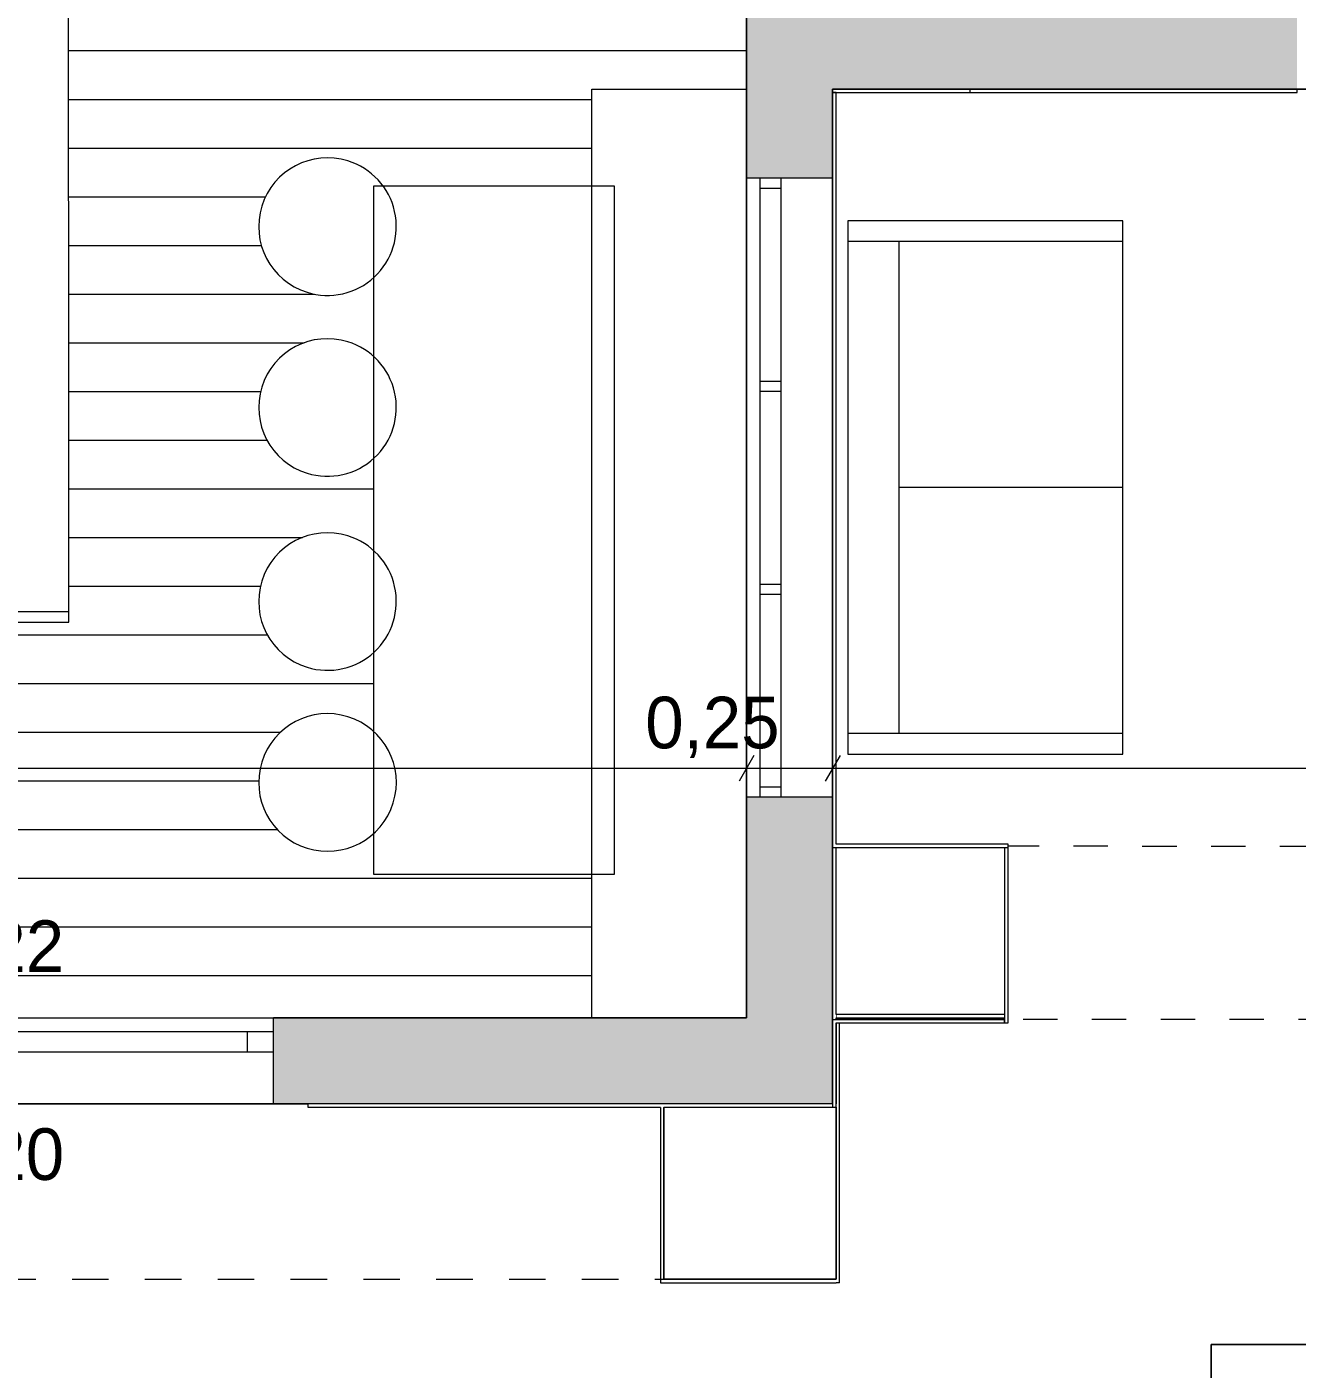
# Model space of a CAD drawing. Header units: metres. Extents: x -111189 to -108577, y -72951 to -72647.
# Drawn here: x -110705.924 to -110702.233, y -72938.925 to -72935.023 of the extents above; entities that cross this region are included whole.
import ezdxf

# ---------------------------------------------------------------- set-up
doc = ezdxf.new("R2010")
doc.units = ezdxf.units.M
doc.header["$MEASUREMENT"] = 0
doc.set_wipeout_variables(frame=1)
for name, pattern in [('Dashed', [0.423333, 0.211667, -0.211667]), ('OTK - Traço Ponto', [0.2, 0.1, -0.05, 0, -0.05]), ('Wipeout_Contour', [1, 0, -1])]:
    doc.linetypes.add(name, pattern=pattern)
for name, color, linetype in [('Planta Piso -1_1_07 - MUROS', 7, 'Continuous'), ('Planta Piso RC_1_0', 7, 'Continuous'), ('Planta Piso RC_1_00 - DESENHO 2D', 7, 'Continuous'), ('Planta Piso RC_1_03 - COBERTURA', 7, 'Continuous'), ('Planta Piso RC_1_03 - LAJES', 7, 'Continuous'), ('Planta Piso RC_1_04 - TECTO FALSO', 7, 'Continuous'), ('Planta Piso RC_1_05 - PAREDES..35', 7, 'Continuous'), ('Planta Piso RC_1_06 - FORRA', 7, 'Continuous'), ('Planta Piso RC_1_08 - EQUIPAMENTO AMOVIVEL', 7, 'Continuous'), ('Planta Piso RC_1_08 - EQUIPAMENTO FIXO', 7, 'Continuous'), ('Planta Piso RC_1_12 - COTAS ALTIMÉTRICAS', 7, 'Continuous'), ('Planta Piso RC_1_12 - COTAS GERAIS', 7, 'Continuous')]:
    doc.layers.add(name, color=color, linetype=linetype)
doc.styles.add('ESTILO_GERADO_3', font='AGENCYR.TTF')

# ---------------------------------------------------------------- blocks, each defined once
blk = doc.blocks.new('floor')
at = {"layer": 'Planta Piso RC_1_03 - LAJES', "color": 253, "linetype": 'Continuous', "lineweight": 9, "ltscale": 1000}
for p, q in [((-110705.8028, -72960.0924), (-110705.5826, -72960.0924)), ((-110705.8028, -72960.0924), (-110705.5826, -72960.0924)), ((-110705.5826, -72960.0924), (-110705.3326, -72960.0924)), ((-110705.5826, -72960.0924), (-110705.3326, -72960.0924)), ((-110705.3326, -72960.0924), (-110705.0826, -72960.0924)), ((-110705.3326, -72960.0924), (-110705.0826, -72960.0924)), ((-110705.0826, -72960.0924), (-110704.8326, -72960.0924)), ((-110705.0826, -72960.0924), (-110704.8326, -72960.0924)), ((-110704.8326, -72960.0924), (-110704.5826, -72960.0924)), ((-110704.8326, -72960.0924), (-110704.5826, -72960.0924)), ((-110704.5826, -72960.0924), (-110704.3326, -72960.0924)), ((-110704.5826, -72960.0924), (-110704.3326, -72960.0924)), ((-110704.3326, -72960.0924), (-110704.0826, -72960.0924)), ((-110704.3326, -72960.0924), (-110704.0826, -72960.0924)), ((-110704.0826, -72960.0924), (-110703.8326, -72960.0924)), ((-110704.0826, -72960.0924), (-110703.8326, -72960.0924)), ((-110705.8027, -72960.2339), (-110705.5826, -72960.2339)), ((-110705.8027, -72960.2339), (-110705.5826, -72960.2339)), ((-110705.5826, -72960.2339), (-110705.3326, -72960.2339)), ((-110705.5826, -72960.2339), (-110705.3326, -72960.2339)), ((-110705.3326, -72960.2339), (-110705.0826, -72960.2339)), ((-110705.3326, -72960.2339), (-110705.0826, -72960.2339)), ((-110705.0826, -72960.2339), (-110704.8326, -72960.2339)), ((-110705.0826, -72960.2339), (-110704.8326, -72960.2339)), ((-110704.8326, -72960.2339), (-110704.5826, -72960.2339)), ((-110704.8326, -72960.2339), (-110704.5826, -72960.2339)), ((-110704.5826, -72960.2339), (-110704.2826, -72960.2339)), ((-110704.5826, -72960.2339), (-110704.2826, -72960.2339)), ((-110705.8027, -72960.3754), (-110705.5826, -72960.3754)), ((-110705.8027, -72960.3754), (-110705.5826, -72960.3754)), ((-110705.5826, -72960.3754), (-110705.3326, -72960.3754)), ((-110705.5826, -72960.3754), (-110705.3326, -72960.3754)), ((-110705.3326, -72960.3754), (-110705.0826, -72960.3754)), ((-110705.3326, -72960.3754), (-110705.0826, -72960.3754)), ((-110705.0826, -72960.3754), (-110704.8326, -72960.3754)), ((-110705.0826, -72960.3754), (-110704.8326, -72960.3754)), ((-110704.8326, -72960.3754), (-110704.5826, -72960.3754)), ((-110704.8326, -72960.3754), (-110704.5826, -72960.3754)), ((-110704.5826, -72960.3754), (-110704.2826, -72960.3754)), ((-110704.5826, -72960.3754), (-110704.2826, -72960.3754)), ((-110705.8027, -72960.5169), (-110705.5826, -72960.5169)), ((-110705.8027, -72960.5169), (-110705.5826, -72960.5169)), ((-110705.5826, -72960.5169), (-110705.3326, -72960.5169)), ((-110705.5826, -72960.5169), (-110705.3326, -72960.5169)), ((-110705.3326, -72960.5169), (-110705.2305, -72960.5169)), ((-110705.3326, -72960.5169), (-110705.2305, -72960.5169)), ((-110705.8027, -72960.6584), (-110705.5826, -72960.6584)), ((-110705.8027, -72960.6584), (-110705.5826, -72960.6584)), ((-110705.5826, -72960.6584), (-110705.3326, -72960.6584)), ((-110705.5826, -72960.6584), (-110705.3326, -72960.6584)), ((-110705.3326, -72960.6584), (-110705.2428, -72960.6584)), ((-110705.3326, -72960.6584), (-110705.2428, -72960.6584)), ((-110705.8026, -72960.7999), (-110705.5826, -72960.7999)), ((-110705.8026, -72960.7999), (-110705.5826, -72960.7999)), ((-110705.5826, -72960.7999), (-110705.3326, -72960.7999)), ((-110705.5826, -72960.7999), (-110705.3326, -72960.7999)), ((-110705.3326, -72960.7999), (-110705.0894, -72960.7999)), ((-110705.3326, -72960.7999), (-110705.0894, -72960.7999)), ((-110705.8026, -72960.9414), (-110705.5826, -72960.9414)), ((-110705.8026, -72960.9414), (-110705.5826, -72960.9414)), ((-110705.5826, -72960.9414), (-110705.3326, -72960.9414)), ((-110705.5826, -72960.9414), (-110705.3326, -72960.9414)), ((-110705.3326, -72960.9414), (-110705.1179, -72960.9414)), ((-110705.3326, -72960.9414), (-110705.1179, -72960.9414)), ((-110705.8026, -72961.0829), (-110705.5826, -72961.0829)), ((-110705.8026, -72961.0829), (-110705.5826, -72961.0829)), ((-110705.5826, -72961.0829), (-110705.3326, -72961.0829)), ((-110705.5826, -72961.0829), (-110705.3326, -72961.0829)), ((-110705.3326, -72961.0829), (-110705.2448, -72961.0829)), ((-110705.3326, -72961.0829), (-110705.2448, -72961.0829)), ((-110705.8026, -72961.2244), (-110705.5826, -72961.2244)), ((-110705.8026, -72961.2244), (-110705.5826, -72961.2244)), ((-110705.5826, -72961.2244), (-110705.3326, -72961.2244)), ((-110705.5826, -72961.2244), (-110705.3326, -72961.2244)), ((-110705.3326, -72961.2244), (-110705.2265, -72961.2244)), ((-110705.3326, -72961.2244), (-110705.2265, -72961.2244)), ((-110705.8026, -72961.3659), (-110705.5826, -72961.3659)), ((-110705.8026, -72961.3659), (-110705.5826, -72961.3659)), ((-110705.5826, -72961.3659), (-110705.3326, -72961.3659)), ((-110705.5826, -72961.3659), (-110705.3326, -72961.3659)), ((-110705.3326, -72961.3659), (-110705.0826, -72961.3659)), ((-110705.3326, -72961.3659), (-110704.9167, -72961.3659)), ((-110705.8025, -72961.5074), (-110705.5826, -72961.5074)), ((-110705.8025, -72961.5074), (-110705.5826, -72961.5074)), ((-110705.5826, -72961.5074), (-110705.3326, -72961.5074)), ((-110705.5826, -72961.5074), (-110705.3326, -72961.5074)), ((-110705.3326, -72961.5074), (-110705.1229, -72961.5074)), ((-110705.3326, -72961.5074), (-110705.1229, -72961.5074)), ((-110705.8025, -72961.6489), (-110705.5826, -72961.6489)), ((-110705.8025, -72961.6489), (-110705.5826, -72961.6489)), ((-110705.5826, -72961.6489), (-110705.3326, -72961.6489)), ((-110705.5826, -72961.6489), (-110705.3326, -72961.6489)), ((-110705.3326, -72961.6489), (-110705.2453, -72961.6489)), ((-110705.3326, -72961.6489), (-110705.2453, -72961.6489)), ((-110706.0826, -72961.7904), (-110705.8326, -72961.7904)), ((-110706.0826, -72961.7904), (-110705.8326, -72961.7904)), ((-110705.8326, -72961.7904), (-110705.5826, -72961.7904)), ((-110705.8326, -72961.7904), (-110705.5826, -72961.7904)), ((-110705.5826, -72961.7904), (-110705.3326, -72961.7904)), ((-110705.5826, -72961.7904), (-110705.3326, -72961.7904)), ((-110705.3326, -72961.7904), (-110705.2255, -72961.7904)), ((-110705.3326, -72961.7904), (-110705.2255, -72961.7904)), ((-110706.0826, -72961.9319), (-110705.8326, -72961.9319)), ((-110706.0826, -72961.9319), (-110705.8326, -72961.9319)), ((-110705.8326, -72961.9319), (-110705.5826, -72961.9319)), ((-110705.8326, -72961.9319), (-110705.5826, -72961.9319)), ((-110705.5826, -72961.9319), (-110705.3326, -72961.9319)), ((-110705.5826, -72961.9319), (-110705.3326, -72961.9319)), ((-110705.3326, -72961.9319), (-110705.0826, -72961.9319)), ((-110705.3326, -72961.9319), (-110704.9167, -72961.9319)), ((-110706.0826, -72962.0734), (-110705.8326, -72962.0734)), ((-110706.0826, -72962.0734), (-110705.8326, -72962.0734)), ((-110705.8326, -72962.0734), (-110705.5826, -72962.0734)), ((-110705.8326, -72962.0734), (-110705.5826, -72962.0734)), ((-110705.5826, -72962.0734), (-110705.3326, -72962.0734)), ((-110705.5826, -72962.0734), (-110705.3326, -72962.0734)), ((-110705.3326, -72962.0734), (-110705.1868, -72962.0734)), ((-110705.3326, -72962.0734), (-110705.1868, -72962.0734)), ((-110706.0826, -72962.2149), (-110705.8326, -72962.2149)), ((-110706.0826, -72962.2149), (-110705.8326, -72962.2149)), ((-110705.8326, -72962.2149), (-110705.5826, -72962.2149)), ((-110705.8326, -72962.2149), (-110705.5826, -72962.2149)), ((-110705.5826, -72962.2149), (-110705.3326, -72962.2149)), ((-110705.5826, -72962.2149), (-110705.3326, -72962.2149)), ((-110705.3326, -72962.2149), (-110705.2503, -72962.2149)), ((-110705.3326, -72962.2149), (-110705.2503, -72962.2149)), ((-110706.0826, -72962.3564), (-110705.8326, -72962.3564)), ((-110706.0826, -72962.3564), (-110705.8326, -72962.3564)), ((-110705.8326, -72962.3564), (-110705.5826, -72962.3564)), ((-110705.8326, -72962.3564), (-110705.5826, -72962.3564)), ((-110705.5826, -72962.3564), (-110705.3326, -72962.3564)), ((-110705.5826, -72962.3564), (-110705.3326, -72962.3564)), ((-110705.3326, -72962.3564), (-110705.1963, -72962.3564)), ((-110705.3326, -72962.3564), (-110705.1963, -72962.3564)), ((-110706.0826, -72962.4979), (-110705.8326, -72962.4979)), ((-110706.0826, -72962.4979), (-110705.8326, -72962.4979)), ((-110705.8326, -72962.4979), (-110705.5826, -72962.4979)), ((-110705.8326, -72962.4979), (-110705.5826, -72962.4979)), ((-110705.5826, -72962.4979), (-110705.3326, -72962.4979)), ((-110705.5826, -72962.4979), (-110705.3326, -72962.4979)), ((-110705.3326, -72962.4979), (-110705.0826, -72962.4979)), ((-110705.3326, -72962.4979), (-110705.0826, -72962.4979)), ((-110705.0826, -72962.4979), (-110704.2826, -72962.4979)), ((-110705.0826, -72962.4979), (-110704.2826, -72962.4979)), ((-110704.8326, -72962.4979), (-110704.5826, -72962.4979)), ((-110704.8326, -72962.4979), (-110704.5826, -72962.4979)), ((-110704.5826, -72962.4979), (-110704.3326, -72962.4979)), ((-110704.5826, -72962.4979), (-110704.3326, -72962.4979)), ((-110706.0826, -72962.6394), (-110705.8326, -72962.6394)), ((-110706.0826, -72962.6394), (-110705.8326, -72962.6394)), ((-110705.8326, -72962.6394), (-110705.5826, -72962.6394)), ((-110705.8326, -72962.6394), (-110705.5826, -72962.6394)), ((-110705.5826, -72962.6394), (-110705.3326, -72962.6394)), ((-110705.5826, -72962.6394), (-110705.3326, -72962.6394)), ((-110705.3326, -72962.6394), (-110705.0826, -72962.6394)), ((-110705.3326, -72962.6394), (-110705.0826, -72962.6394)), ((-110705.0826, -72962.6394), (-110704.2826, -72962.6394)), ((-110705.0826, -72962.6394), (-110704.2826, -72962.6394)), ((-110704.8326, -72962.6394), (-110704.5826, -72962.6394)), ((-110704.8326, -72962.6394), (-110704.5826, -72962.6394)), ((-110704.5826, -72962.6394), (-110704.3326, -72962.6394)), ((-110704.5826, -72962.6394), (-110704.3326, -72962.6394)), ((-110706.0826, -72962.7809), (-110705.8326, -72962.7809)), ((-110706.0826, -72962.7809), (-110705.8326, -72962.7809)), ((-110705.8326, -72962.7809), (-110705.5826, -72962.7809)), ((-110705.8326, -72962.7809), (-110705.5826, -72962.7809)), ((-110705.5826, -72962.7809), (-110705.3326, -72962.7809)), ((-110705.5826, -72962.7809), (-110705.3326, -72962.7809)), ((-110705.3326, -72962.7809), (-110705.0826, -72962.7809)), ((-110705.3326, -72962.7809), (-110705.0826, -72962.7809)), ((-110705.0826, -72962.7809), (-110704.2826, -72962.7809)), ((-110705.0826, -72962.7809), (-110704.2826, -72962.7809)), ((-110704.8326, -72962.7809), (-110704.5826, -72962.7809)), ((-110704.8326, -72962.7809), (-110704.5826, -72962.7809)), ((-110704.5826, -72962.7809), (-110704.3326, -72962.7809)), ((-110704.5826, -72962.7809), (-110704.3326, -72962.7809))]:
    blk.add_line(p, q, dxfattribs=at)

msp = doc.modelspace()

# ---------------------------------------------------------------- hatches: boundary and pattern name
at = {"layer": 'Planta Piso -1_1_07 - MUROS', "linetype": 'Continuous', "lineweight": 0, "true_color": 0x939598}
h = msp.add_hatch(color=252, dxfattribs=at)
h.paths.add_polyline_path([(-110699.1326, -72934.9539), (-110700.2326, -72934.9539), (-110700.2326, -72934.9939), (-110700.2326, -72935.0539), (-110700.2326, -72935.2039), (-110699.1326, -72935.2039)])
h.paths.add_polyline_path([(-110702.2326, -72935.0539), (-110702.2326, -72934.9939), (-110702.2326, -72934.9539), (-110703.1826, -72934.9539), (-110703.1826, -72935.2039), (-110702.2326, -72935.2039)])
h.paths.add_polyline_path([(-110703.1826, -72934.9539), (-110703.1826, -72934.9539), (-110703.5826, -72934.9539), (-110703.5826, -72935.2039), (-110703.1826, -72935.2039)])
h.paths.add_polyline_path([(-110703.1826, -72934.3039), (-110703.8326, -72934.3039), (-110703.8326, -72934.9539), (-110703.1826, -72934.9539), (-110703.1826, -72934.4539)])
h.paths.add_polyline_path([(-110703.5826, -72934.9539), (-110703.8326, -72934.9539), (-110703.8326, -72935.2047), (-110703.5826, -72935.2047)])
h.paths.add_polyline_path([(-110703.5826, -72935.2047), (-110703.8326, -72935.2047), (-110703.8326, -72935.4629), (-110703.7926, -72935.4629), (-110703.7326, -72935.4629), (-110703.5826, -72935.4629)])
h.paths.add_polyline_path([(-110703.7326, -72937.2629), (-110703.7926, -72937.2629), (-110703.8326, -72937.2629), (-110703.8326, -72937.9039), (-110703.5826, -72937.9039), (-110703.5827, -72937.7639), (-110703.5827, -72937.2629)])
h.paths.add_polyline_path([(-110703.5826, -72937.9039), (-110703.8326, -72937.9039), (-110703.8326, -72937.9039), (-110703.8326, -72938.1539), (-110703.5826, -72938.1539)])
h.paths.add_polyline_path([(-110703.8326, -72937.9039), (-110705.2076, -72937.9039), (-110705.2076, -72937.9439), (-110705.2076, -72938.0039), (-110705.2076, -72938.1539), (-110703.8326, -72938.1539)])
h.paths.add_polyline_path([(-110708.5826, -72934.1026), (-110708.8326, -72934.1026), (-110708.8326, -72934.8039), (-110708.6826, -72934.8039), (-110708.6226, -72934.8039), (-110708.5826, -72934.8039)])
h.paths.add_polyline_path([(-110708.5826, -72933.7544), (-110708.8326, -72933.7544), (-110708.8326, -72934.1026), (-110708.5826, -72934.1026)])
h.paths.add_polyline_path([(-110708.5826, -72933.0047), (-110708.8326, -72933.0047), (-110708.8326, -72933.7539), (-110708.5826, -72933.7539)])
h.paths.add_polyline_path([(-110708.5826, -72932.8547), (-110708.8326, -72932.8547), (-110708.8326, -72933.0047), (-110708.5826, -72933.0047)])
h.paths.add_polyline_path([(-110708.5826, -72932.4039), (-110708.5826, -72932.183), (-110708.8326, -72932.183), (-110708.8326, -72932.8547), (-110708.5826, -72932.8547)])
h.paths.add_polyline_path([(-110708.5826, -72931.6039), (-110708.6226, -72931.6039), (-110708.6826, -72931.6039), (-110708.8326, -72931.6039), (-110708.8326, -72932.183), (-110708.5826, -72932.183), (-110708.5826, -72932.1268)])
h.paths.add_polyline_path([(-110708.5826, -72929.9539), (-110708.8326, -72929.9539), (-110708.8326, -72930.3039), (-110708.6826, -72930.3039), (-110708.6226, -72930.3039), (-110708.5826, -72930.3039)])
h.paths.add_polyline_path([(-110708.5826, -72929.4047), (-110708.8326, -72929.4047), (-110708.8326, -72929.9539), (-110708.5826, -72929.9539), (-110708.5826, -72929.8539)])
h.paths.add_polyline_path([(-110708.5826, -72929.2547), (-110708.8326, -72929.2547), (-110708.8326, -72929.4047), (-110708.5826, -72929.4047)])
h.paths.add_polyline_path([(-110708.5826, -72928.923), (-110708.8326, -72928.923), (-110708.8326, -72929.2547), (-110708.5826, -72929.2547)])

# ---------------------------------------------------------------- linework, layer by layer
at = {"layer": 'Planta Piso RC_1_00 - DESENHO 2D', "color": 7, "linetype": 'Dashed', "lineweight": 5, "ltscale": 0.35}
msp.add_line((-110703.0826, -72937.4039), (-110699.3824, -72937.4089), dxfattribs=at)
at = {"layer": 'Planta Piso RC_1_00 - DESENHO 2D', "color": 7, "linetype": 'Dashed', "lineweight": 5, "ltscale": 0.35, "flags": 128}
msp.add_lwpolyline([(-110708.8326, -72942.6896), (-110705.4427, -72942.0203), (-110704.9418, -72941.9214), (-110704.2335, -72941.7815), (-110703.7109, -72941.6784), (-110702.7227, -72941.4832), (-110702.4189, -72941.4233), (-110701.4825, -72941.2384), (-110701.315, -72941.2053), (-110700.7284, -72941.0895), (-110700.6487, -72941.0738), (-110700.5399, -72941.0523), (-110700.4698, -72941.0384), (-110700.0906, -72940.9636), (-110700.0551, -72940.9566), (-110699.5408, -72940.855), (-110699.5028, -72940.8475), (-110698.9162, -72940.7317), (-110698.412, -72940.6321), (-110698.3294, -72940.6158), (-110696.8881, -72940.3313), (-110694.0675, -72939.7744), (-110694.0267, -72939.7663), (-110694.0368, -72938.9649), (-110694.0471, -72938.1539), (-110694.0527, -72936.7258), (-110694.0545, -72936.2737), (-110694.0561, -72935.8568), (-110694.0627, -72934.1966), (-110694.0651, -72933.5929), (-110694.0666, -72933.1934), (-110694.0669, -72933.1216), (-110694.0677, -72932.9184), (-110694.0702, -72932.2988), (-110694.0803, -72929.7216), (-110694.0871, -72928.0039), (-110694.1838, -72928.0039), (-110694.8559, -72928.0039), (-110695.9344, -72928.0039), (-110696.6026, -72928.0039), (-110696.8881, -72928.0039), (-110697.1737, -72928.0039), (-110697.202, -72928.0039), (-110697.3423, -72928.0039), (-110697.4654, -72928.0039), (-110697.5765, -72928.0039), (-110697.8852, -72928.0039), (-110698.1061, -72928.0039), (-110698.303, -72928.0039), (-110698.6952, -72928.0039), (-110698.8812, -72928.0039), (-110698.8813, -72928.7105), (-110698.8813, -72929.1132), (-110698.8814, -72929.3936), (-110698.8814, -72929.5192), (-110698.8814, -72929.583), (-110698.8815, -72930.0551), (-110698.8815, -72930.3831), (-110698.8817, -72931.5821), (-110698.8819, -72933.2863), (-110698.8822, -72935.4068), (-110698.8823, -72936.0907), (-110698.8824, -72936.2945), (-110698.8824, -72936.7258), (-110698.8826, -72937.6528), (-110698.8826, -72937.9089), (-110698.9235, -72937.9089), (-110699.1897, -72937.9089), (-110699.2261, -72937.9089), (-110699.4937, -72937.9089), (-110699.7923, -72937.9089), (-110700.1746, -72937.9089), (-110700.4276, -72937.9089), (-110700.4447, -72937.9089), (-110700.7591, -72937.9089), (-110700.9405, -72937.9089), (-110700.9735, -72937.9089), (-110701.0244, -72937.9089), (-110701.0614, -72937.9089), (-110701.2713, -72937.9089), (-110701.5393, -72937.9089), (-110701.6138, -72937.9089), (-110701.8008, -72937.9089), (-110702.2069, -72937.9089), (-110702.4579, -72937.9089), (-110702.5877, -72937.9089), (-110703.5826, -72937.9089), (-110703.5826, -72938.1539), (-110703.9789, -72938.1539), (-110704.3945, -72938.1539), (-110704.6847, -72938.1539), (-110705.1798, -72938.1539), (-110705.437, -72938.1539), (-110705.8911, -72938.1539), (-110706.0577, -72938.1539), (-110706.9322, -72938.1539), (-110708.8326, -72938.1539), (-110708.8326, -72935.6158), (-110710.3334, -72935.6158), (-110710.3334, -72941.0755), (-110708.8326, -72941.1839)], close=True, dxfattribs=at)
at = {"layer": 'Planta Piso RC_1_00 - DESENHO 2D', "color": 7, "linetype": 'Continuous', "lineweight": 20, "ltscale": 1000, "flags": 128}
for points in [[(-110704.991, -72935.4128, 1), (-110705.1097, -72935.7948, 1)], [(-110704.991, -72935.9387, 1), (-110705.1097, -72936.3206, 1)], [(-110704.991, -72936.5028, 1), (-110705.1097, -72936.8848, 1)], [(-110704.991, -72937.0287, 1), (-110705.1097, -72937.4107, 1)]]:
    msp.add_lwpolyline(points, format="xyb", close=True, dxfattribs=at)
msp.add_lwpolyline([(-110704.9167, -72935.4859), (-110704.9167, -72937.4859), (-110704.2167, -72937.4859), (-110704.2167, -72935.4859)], close=True, dxfattribs=at)
at = {"layer": 'Planta Piso RC_1_03 - LAJES', "color": 7, "linetype": 'Continuous', "lineweight": 13, "ltscale": 1000, "flags": 128}
for points in [[(-110708.8326, -72938.1539), (-110708.8326, -72928.0039), (-110698.8826, -72928.0039), (-110698.8826, -72935.2039), (-110703.5826, -72935.2039), (-110703.5826, -72938.1539)], [(-110708.8326, -72940.0539), (-110702.0826, -72940.0539), (-110702.0826, -72939.2539), (-110697.4826, -72939.2539), (-110697.4826, -72935.2039), (-110697.8739, -72935.2039), (-110697.8739, -72938.8539), (-110702.4826, -72938.8539), (-110702.4826, -72939.6539), (-110708.4326, -72939.6539), (-110708.4326, -72938.6639), (-110708.8326, -72938.6639)]]:
    msp.add_lwpolyline(points, close=True, dxfattribs=at)
for points in [[(-110708.5826, -72930.2289), (-110708.5826, -72932.2539), (-110706.6826, -72932.2539), (-110706.6826, -72931.2039), (-110703.1826, -72931.2039), (-110703.1826, -72931.3539), (-110703.5826, -72931.3539), (-110703.5826, -72932.8539), (-110703.1826, -72932.8539), (-110703.1826, -72933.0039), (-110706.1826, -72933.0039), (-110706.1826, -72932.4039), (-110708.5826, -72932.4039), (-110708.5826, -72937.9039), (-110703.8326, -72937.9039), (-110703.8326, -72934.3039), (-110703.1826, -72934.3039), (-110703.1826, -72934.4539), (-110703.1826, -72934.9539), (-110699.1326, -72934.9539)], [(-110708.8167, -72938.6639), (-110708.8167, -72938.1539), (-110703.5826, -72938.1539), (-110703.5826, -72935.2039), (-110697.6826, -72935.2039), (-110697.6826, -72938.8539), (-110702.4826, -72938.8539), (-110702.4826, -72939.6539), (-110708.4326, -72939.6539)]]:
    msp.add_lwpolyline(points, dxfattribs=at)
at = {"layer": 'Planta Piso RC_1_05 - PAREDES..35', "color": 7, "linetype": 'Continuous', "lineweight": 20, "ltscale": 1000}
for p, q in [((-110703.7926, -72935.4629), (-110703.8326, -72935.4629)), ((-110703.7326, -72935.4629), (-110703.7926, -72935.4629)), ((-110703.5826, -72935.4629), (-110703.7326, -72935.4629)), ((-110703.7926, -72937.2629), (-110703.8326, -72937.2629)), ((-110703.7326, -72937.2629), (-110703.7926, -72937.2629)), ((-110703.5826, -72937.2629), (-110703.7326, -72937.2629)), ((-110705.2076, -72937.9439), (-110705.2076, -72937.9039)), ((-110705.2076, -72938.0039), (-110705.2076, -72937.9439)), ((-110705.2076, -72938.1539), (-110705.2076, -72938.0039))]:
    msp.add_line(p, q, dxfattribs=at)
at = {"layer": 'Planta Piso RC_1_05 - PAREDES..35', "color": 7, "linetype": 'Continuous', "lineweight": 13, "ltscale": 1000}
for p, q in [((-110703.7926, -72935.4629), (-110703.8326, -72935.4629)), ((-110703.7926, -72935.4929), (-110703.7926, -72935.4629)), ((-110703.7326, -72935.4629), (-110703.7926, -72935.4629)), ((-110703.7326, -72935.4629), (-110703.7926, -72935.4629)), ((-110703.7326, -72935.4929), (-110703.7926, -72935.4929)), ((-110703.7926, -72936.0529), (-110703.7926, -72935.4929)), ((-110703.7326, -72935.4629), (-110703.7326, -72935.4929)), ((-110703.5826, -72935.4629), (-110703.7326, -72935.4629)), ((-110703.7326, -72935.4929), (-110703.7326, -72936.0529)), ((-110703.7926, -72936.0679), (-110703.7926, -72936.0529)), ((-110703.7926, -72936.0529), (-110703.7326, -72936.0529)), ((-110703.7926, -72936.0829), (-110703.7926, -72936.0679)), ((-110703.7326, -72936.0529), (-110703.7326, -72936.0679)), ((-110703.7326, -72936.0679), (-110703.7326, -72936.0829)), ((-110703.7326, -72936.0829), (-110703.7926, -72936.0829)), ((-110703.7926, -72936.6429), (-110703.7926, -72936.0829)), ((-110703.7326, -72936.0829), (-110703.7326, -72936.6429)), ((-110703.7926, -72936.6579), (-110703.7926, -72936.6429)), ((-110703.7926, -72936.6429), (-110703.7326, -72936.6429)), ((-110703.7926, -72936.6729), (-110703.7926, -72936.6579)), ((-110703.7326, -72936.6429), (-110703.7326, -72936.6579)), ((-110703.7326, -72936.6579), (-110703.7326, -72936.6729)), ((-110703.7326, -72936.6729), (-110703.7926, -72936.6729)), ((-110703.7926, -72937.2329), (-110703.7926, -72936.6729)), ((-110703.7326, -72936.6729), (-110703.7326, -72937.2329)), ((-110703.7926, -72937.2629), (-110703.7926, -72937.2329)), ((-110703.7926, -72937.2329), (-110703.7326, -72937.2329)), ((-110703.7326, -72937.2329), (-110703.7326, -72937.2629)), ((-110703.7926, -72937.2629), (-110703.8326, -72937.2629)), ((-110703.7326, -72937.2629), (-110703.7926, -72937.2629)), ((-110703.7326, -72937.2629), (-110703.7926, -72937.2629)), ((-110703.5826, -72937.2629), (-110703.7326, -72937.2629)), ((-110705.2076, -72937.9439), (-110705.2076, -72937.9039)), ((-110706.1376, -72937.9439), (-110705.2826, -72937.9439)), ((-110705.2826, -72938.0039), (-110705.2826, -72937.9439)), ((-110705.2826, -72937.9439), (-110705.2076, -72937.9439)), ((-110705.2076, -72938.0039), (-110705.2076, -72937.9439)), ((-110705.2076, -72938.0039), (-110705.2076, -72937.9439)), ((-110705.2826, -72938.0039), (-110706.1376, -72938.0039)), ((-110705.2076, -72938.0039), (-110705.2826, -72938.0039)), ((-110705.2076, -72938.1539), (-110705.2076, -72938.0039))]:
    msp.add_line(p, q, dxfattribs=at)
at = {"layer": 'Planta Piso RC_1_05 - PAREDES..35', "color": 7, "linetype": 'Continuous', "lineweight": 20, "ltscale": 1000, "flags": 128}
for points in [[(-110703.8326, -72934.9539), (-110703.8326, -72935.2039)], [(-110703.8326, -72935.2039), (-110703.8326, -72935.4629)], [(-110703.5826, -72935.4629), (-110703.5826, -72935.2039)], [(-110703.8326, -72937.2629), (-110703.8326, -72937.9039)], [(-110703.8326, -72937.9039), (-110705.2076, -72937.9039)], [(-110703.8326, -72938.1539), (-110703.8326, -72938.1539)]]:
    msp.add_lwpolyline(points, dxfattribs=at)
at = {"layer": 'Planta Piso RC_1_06 - FORRA', "color": 7, "linetype": 'Continuous', "lineweight": 13, "ltscale": 1000}
msp.add_line((-110703.5826, -72935.2139), (-110703.1826, -72935.2139), dxfattribs=at)
at = {"layer": 'Planta Piso RC_1_06 - FORRA', "color": 7, "linetype": 'Continuous', "lineweight": 20, "ltscale": 1000}
msp.add_line((-110703.1826, -72935.2139), (-110703.1826, -72935.2039), dxfattribs=at)
at = {"layer": 'Planta Piso RC_1_06 - FORRA', "color": 7, "linetype": 'Continuous', "lineweight": 13, "ltscale": 1000, "flags": 128}
msp.add_lwpolyline([(-110703.5727, -72937.7639), (-110703.5827, -72937.7639)], dxfattribs=at)
at = {"layer": 'Planta Piso RC_1_08 - EQUIPAMENTO AMOVIVEL', "color": 7, "linetype": 'Continuous', "lineweight": 13, "ltscale": 1000}
for p, q in [((-110702.7387, -72935.6471), (-110703.5387, -72935.6471)), ((-110703.3887, -72937.0771), (-110703.3887, -72935.6471)), ((-110702.7387, -72936.3621), (-110703.3887, -72936.3621)), ((-110702.7387, -72937.0771), (-110703.5387, -72937.0771))]:
    msp.add_line(p, q, dxfattribs=at)
at = {"layer": 'Planta Piso RC_1_08 - EQUIPAMENTO AMOVIVEL', "color": 7, "linetype": 'Continuous', "lineweight": 13, "ltscale": 1000, "flags": 128}
msp.add_lwpolyline([(-110702.7387, -72937.1371), (-110702.7387, -72935.5871), (-110703.5387, -72935.5871), (-110703.5387, -72937.1371)], close=True, dxfattribs=at)
at = {"layer": 'Planta Piso RC_1_08 - EQUIPAMENTO FIXO', "color": 7, "linetype": 'Continuous', "lineweight": 13, "ltscale": 1000, "flags": 128}
msp.add_lwpolyline([(-110703.8326, -72935.2039), (-110703.8326, -72937.9039), (-110704.2826, -72937.9039), (-110704.2826, -72935.2039)], close=True, dxfattribs=at)
at = {"layer": 'Planta Piso RC_1_12 - COTAS GERAIS', "color": 7, "linetype": 'Continuous', "lineweight": 5, "ltscale": 1000}
for p, q in [((-110703.8326, -72937.2346), (-110703.8326, -72937.1221)), ((-110703.811, -72937.1409), (-110703.8543, -72937.2159)), ((-110708.5826, -72937.1784), (-110703.8326, -72937.1784))]:
    msp.add_line(p, q, dxfattribs=at)

# ---------------------------------------------------------------- block references
at = {"layer": 'Planta Piso RC_1_03 - LAJES'}
msp.add_blockref('floor', (0, 25), dxfattribs=at)

# ---------------------------------------------------------------- texts
at = {"layer": 'Planta Piso RC_1_12 - COTAS ALTIMÉTRICAS', "color": 7, "linetype": 'Continuous', "lineweight": 5, "char_height": 0.15, "attachment_point": 7, "style": 'ESTILO_GERADO_3'}
for s, insert, width in [('\\A1;{\\pql;\\fAgency FB|b0|i0|c0|p0;\\W1.000000;+40,22}', (-110706.4347, -72937.7985), 0.422731), ('\\A1;{\\pql;\\fAgency FB|b0|i0|c0|p0;\\W1.000000;+40,20}', (-110706.4347, -72938.403), 0.431283)]:
    msp.add_mtext(s, dxfattribs=dict(at, insert=insert, width=width))
at = {"layer": 'Planta Piso RC_1_12 - COTAS GERAIS', "color": 7, "linetype": 'Continuous', "lineweight": 5, "insert": (-110704.127, -72937.1484), "char_height": 0.15, "width": 0.272699, "attachment_point": 7, "style": 'ESTILO_GERADO_3'}
msp.add_mtext('\\A1;{\\pql;\\fAgency FB|b0|i0|c0|p0;\\W1.000000;0,25}', dxfattribs=at)

# ---------------------------------------------------------------- next in the draw order: wipeouts: each hides what was drawn before it
at = {"color": 254, "linetype": 'Wipeout_Contour', "lineweight": 0, "ltscale": 397717.902341}
msp.add_wipeout([(-110704.0726, -72938.6639), (-110704.0826, -72938.6739), (-110704.0726, -72938.6739)], dxfattribs=at).dxf.layer = 'Planta Piso RC_1_06 - FORRA'
at = {"color": 254, "linetype": 'Wipeout_Contour', "lineweight": 0, "ltscale": 397715.798026}
msp.add_wipeout([(-110703.5726, -72938.6639), (-110703.5726, -72938.6739), (-110703.5626, -72938.6739)], dxfattribs=at).dxf.layer = 'Planta Piso RC_1_06 - FORRA'

# ---------------------------------------------------------------- next in the draw order: wipeouts: each hides what was drawn before it
at = {"color": 254, "linetype": 'Wipeout_Contour', "lineweight": 0, "ltscale": 530287.080575}
msp.add_wipeout([(-110703.5626, -72938.6639), (-110703.5626, -72937.9189), (-110703.5726, -72937.9189), (-110703.5726, -72938.6639)], dxfattribs=at).dxf.layer = 'Planta Piso RC_1_06 - FORRA'
at = {"color": 254, "linetype": 'Wipeout_Contour', "lineweight": 0, "ltscale": 397716.519964}
msp.add_wipeout([(-110704.0826, -72938.6739), (-110704.0726, -72938.6639), (-110704.0826, -72938.6639)], dxfattribs=at).dxf.layer = 'Planta Piso RC_1_06 - FORRA'

# ---------------------------------------------------------------- next in the draw order: linework, layer by layer
at = {"layer": 'Planta Piso RC_1_06 - FORRA', "color": 7, "linetype": 'Continuous', "lineweight": 13, "ltscale": 1000, "flags": 128}
for points in [[(-110703.5726, -72937.9189), (-110703.5726, -72938.1539)], [(-110703.5826, -72938.1539), (-110703.5826, -72938.1639)], [(-110703.5826, -72938.1639), (-110703.5726, -72938.1639)]]:
    msp.add_lwpolyline(points, dxfattribs=at)

# ---------------------------------------------------------------- next in the draw order: wipeouts: each hides what was drawn before it
at = {"color": 254, "linetype": 'Wipeout_Contour', "lineweight": 0, "ltscale": 530289.053685}
msp.add_wipeout([(-110704.0726, -72938.6639), (-110704.0726, -72938.1639), (-110704.0826, -72938.1639), (-110704.0826, -72938.6639)], dxfattribs=at).dxf.layer = 'Planta Piso RC_1_06 - FORRA'
at = {"color": 254, "linetype": 'Wipeout_Contour', "lineweight": 0, "ltscale": 397716.069037}
msp.add_wipeout([(-110703.5726, -72938.6639), (-110703.5626, -72938.6739), (-110703.5626, -72938.6639)], dxfattribs=at).dxf.layer = 'Planta Piso RC_1_06 - FORRA'

# ---------------------------------------------------------------- next in the draw order: linework, layer by layer
at = {"layer": 'Planta Piso RC_1_05 - PAREDES..35', "color": 7, "linetype": 'Continuous', "lineweight": 20, "ltscale": 1000, "flags": 128}
msp.add_lwpolyline([(-110705.2076, -72938.1539), (-110703.5826, -72938.1539)], dxfattribs=at)
at = {"layer": 'Planta Piso RC_1_06 - FORRA', "color": 7, "linetype": 'Continuous', "lineweight": 13, "ltscale": 1000, "flags": 128}
for points in [[(-110703.5626, -72938.6739), (-110703.5626, -72937.9189)], [(-110704.0826, -72938.1639), (-110704.0826, -72938.6739)], [(-110704.0726, -72938.6639), (-110704.0726, -72938.1639)], [(-110703.5726, -72938.1639), (-110703.5726, -72938.6639)], [(-110704.0826, -72938.6739), (-110704.0726, -72938.6739)], [(-110703.5626, -72938.6739), (-110703.5726, -72938.6739)]]:
    msp.add_lwpolyline(points, dxfattribs=at)

# ---------------------------------------------------------------- next in the draw order: wipeouts: each hides what was drawn before it
at = {"color": 254, "linetype": 'Wipeout_Contour', "lineweight": 0, "ltscale": 530285.415176}
msp.add_wipeout([(-110703.5726, -72937.9039), (-110703.0826, -72937.9039), (-110703.0826, -72937.8939), (-110703.5726, -72937.8939)], dxfattribs=at).dxf.layer = 'Planta Piso RC_1_06 - FORRA'
at = {"color": 254, "linetype": 'Wipeout_Contour', "lineweight": 0, "ltscale": 530288.763121}
msp.add_wipeout([(-110704.0726, -72938.6739), (-110703.5726, -72938.6739), (-110703.5726, -72938.6639), (-110704.0726, -72938.6639)], dxfattribs=at).dxf.layer = 'Planta Piso RC_1_06 - FORRA'

# ---------------------------------------------------------------- next in the draw order: linework, layer by layer
at = {"layer": 'Planta Piso RC_1_00 - DESENHO 2D', "color": 7, "linetype": 'Dashed', "lineweight": 5, "ltscale": 0.5}
msp.add_line((-110708.3326, -72938.6639), (-110704.0726, -72938.6639), dxfattribs=at)
at = {"layer": 'Planta Piso RC_1_03 - COBERTURA', "color": 7, "linetype": 'Continuous', "lineweight": 13, "ltscale": 1000}
msp.add_line((-110704.0726, -72938.6639), (-110703.5726, -72938.6639), dxfattribs=at)
at = {"layer": 'Planta Piso RC_1_06 - FORRA', "color": 7, "linetype": 'Continuous', "lineweight": 13, "ltscale": 1000, "flags": 128}
for points in [[(-110703.0826, -72937.8939), (-110703.5726, -72937.8939)], [(-110703.5726, -72937.9039), (-110703.0826, -72937.9039)], [(-110703.5726, -72938.6639), (-110704.0726, -72938.6639)], [(-110704.0726, -72938.6739), (-110703.5726, -72938.6739)]]:
    msp.add_lwpolyline(points, dxfattribs=at)

# ---------------------------------------------------------------- next in the draw order: wipeouts: each hides what was drawn before it
at = {"color": 254, "linetype": 'Wipeout_Contour', "lineweight": 0, "ltscale": 530285.415176}
msp.add_wipeout([(-110703.5726, -72937.9039), (-110703.0826, -72937.9039), (-110703.0826, -72937.8939), (-110703.5726, -72937.8939)], dxfattribs=at).dxf.layer = 'Planta Piso RC_1_06 - FORRA'

# ---------------------------------------------------------------- next in the draw order: linework, layer by layer
at = {"layer": 'Planta Piso RC_1_04 - TECTO FALSO', "color": 7, "linetype": 'Dashed', "lineweight": 13, "ltscale": 10, "flags": 128}
msp.add_lwpolyline([(-110708.8326, -72940.0539), (-110708.8326, -72938.6639), (-110708.4326, -72938.6639), (-110708.4326, -72939.6539), (-110702.4826, -72939.6539), (-110702.4826, -72938.8539), (-110697.8739, -72938.8539), (-110697.8739, -72935.2039), (-110697.4826, -72935.2039), (-110697.4826, -72939.2539), (-110702.0826, -72939.2539), (-110702.0826, -72940.0539)], close=True, dxfattribs=at)
at = {"layer": 'Planta Piso RC_1_05 - PAREDES..35', "color": 7, "linetype": 'Continuous', "lineweight": 20, "ltscale": 1000, "flags": 128}
msp.add_lwpolyline([(-110703.5826, -72938.1539), (-110703.5826, -72937.2629)], dxfattribs=at)
at = {"layer": 'Planta Piso RC_1_06 - FORRA', "color": 7, "linetype": 'Continuous', "lineweight": 13, "ltscale": 1000, "flags": 128}
for points in [[(-110703.5827, -72937.7639), (-110703.5826, -72937.9039)], [(-110703.5726, -72938.1639), (-110703.5727, -72937.7639)], [(-110703.0826, -72937.8939), (-110703.5726, -72937.8939)], [(-110703.5726, -72937.9039), (-110703.0826, -72937.9039)]]:
    msp.add_lwpolyline(points, dxfattribs=at)

# ---------------------------------------------------------------- next in the draw order: wipeouts: each hides what was drawn before it
at = {"color": 254, "linetype": 'Wipeout_Contour', "lineweight": 0, "ltscale": 530291.747345}
msp.add_wipeout([(-110706.1726, -72936.7539), (-110705.8026, -72936.7539), (-110705.8026, -72936.7239), (-110706.1726, -72936.7239)], dxfattribs=at).dxf.layer = 'Planta Piso RC_1_0'
at = {"color": 254, "linetype": 'Wipeout_Contour', "lineweight": 0, "ltscale": 530277.424393}
msp.add_wipeout([(-110703.1826, -72935.2139), (-110702.2326, -72935.2139), (-110702.2326, -72935.2039), (-110703.1826, -72935.2039)], dxfattribs=at).dxf.layer = 'Planta Piso RC_1_06 - FORRA'
at = {"color": 254, "linetype": 'Wipeout_Contour', "lineweight": 0, "ltscale": 530289.369477}
msp.add_wipeout([(-110705.1077, -72938.1639), (-110703.5726, -72938.1639), (-110703.5726, -72938.1539), (-110705.1077, -72938.1539)], dxfattribs=at).dxf.layer = 'Planta Piso RC_1_06 - FORRA'

# ---------------------------------------------------------------- next in the draw order: linework, layer by layer
at = {"layer": 'Planta Piso RC_1_0', "color": 7, "linetype": 'Continuous', "lineweight": 13, "ltscale": 1000, "flags": 128}
for points in [[(-110705.8026, -72936.7239), (-110706.1726, -72936.7239)], [(-110705.8026, -72936.7239), (-110705.8026, -72936.7539)], [(-110706.2026, -72936.7539), (-110705.8026, -72936.7539)]]:
    msp.add_lwpolyline(points, dxfattribs=at)
at = {"layer": 'Planta Piso RC_1_03 - COBERTURA', "color": 7, "linetype": 'Continuous', "lineweight": 20, "ltscale": 1000}
msp.add_line((-110704.0726, -72938.1639), (-110704.0726, -72938.6639), dxfattribs=at)
at = {"layer": 'Planta Piso RC_1_06 - FORRA', "color": 7, "linetype": 'Continuous', "lineweight": 20, "ltscale": 1000}
msp.add_line((-110703.1826, -72935.2139), (-110703.1826, -72935.2039), dxfattribs=at)
at = {"layer": 'Planta Piso RC_1_06 - FORRA', "color": 7, "linetype": 'Continuous', "lineweight": 13, "ltscale": 1000, "flags": 128}
for points in [[(-110702.2326, -72935.2039), (-110703.1826, -72935.2039)], [(-110702.2326, -72935.2139), (-110702.2326, -72935.2039)], [(-110703.5726, -72938.1539), (-110705.1077, -72938.1539)], [(-110705.1077, -72938.1539), (-110705.1077, -72938.1639)], [(-110705.1077, -72938.1639), (-110704.0826, -72938.1639)], [(-110704.0726, -72938.1639), (-110703.5726, -72938.1639)]]:
    msp.add_lwpolyline(points, dxfattribs=at)
at = {"layer": 'Planta Piso RC_1_08 - EQUIPAMENTO FIXO', "color": 7, "linetype": 'Continuous', "lineweight": 13, "ltscale": 1000, "flags": 128}
msp.add_lwpolyline([(-110706.2026, -72934.3039), (-110706.2026, -72936.7539), (-110705.8025, -72936.7539), (-110705.8029, -72934.3039)], close=True, dxfattribs=at)

# ---------------------------------------------------------------- next in the draw order: wipeouts: each hides what was drawn before it
at = {"color": 254, "linetype": 'Wipeout_Contour', "lineweight": 0, "ltscale": 530283.587394}
msp.add_wipeout([(-110703.5726, -72938.1639), (-110703.5726, -72935.2139), (-110703.5826, -72935.2139), (-110703.5826, -72938.1639)], dxfattribs=at).dxf.layer = 'Planta Piso RC_1_06 - FORRA'

# ---------------------------------------------------------------- next in the draw order: linework, layer by layer
at = {"layer": 'Planta Piso RC_1_03 - COBERTURA', "color": 7, "linetype": 'Continuous', "lineweight": 13, "ltscale": 1000}
msp.add_line((-110704.0726, -72938.1639), (-110703.5726, -72938.1639), dxfattribs=at)
at = {"layer": 'Planta Piso RC_1_03 - COBERTURA', "color": 7, "linetype": 'Continuous', "lineweight": 20, "ltscale": 1000}
msp.add_line((-110703.5726, -72938.1639), (-110703.5726, -72938.6639), dxfattribs=at)
at = {"layer": 'Planta Piso RC_1_03 - COBERTURA', "color": 7, "linetype": 'OTK - Traço Ponto', "lineweight": 13, "ltscale": 1000}
msp.add_line((-110703.5726, -72938.6639), (-110703.5726, -72938.1639), dxfattribs=at)
at = {"layer": 'Planta Piso RC_1_05 - PAREDES..35', "color": 7, "linetype": 'Continuous', "lineweight": 20, "ltscale": 1000, "flags": 128}
msp.add_lwpolyline([(-110703.5826, -72935.2039), (-110702.2326, -72935.2039)], dxfattribs=at)
at = {"layer": 'Planta Piso RC_1_06 - FORRA', "color": 7, "linetype": 'Continuous', "lineweight": 13, "ltscale": 1000, "flags": 128}
for points in [[(-110703.5826, -72935.2039), (-110703.5826, -72935.2139)], [(-110703.5726, -72935.2139), (-110703.5826, -72935.2139)], [(-110703.5826, -72935.2139), (-110703.5826, -72938.1639)], [(-110703.5826, -72935.2139), (-110702.2326, -72935.2139)], [(-110703.5726, -72937.3989), (-110703.5726, -72935.2139)], [(-110703.5726, -72937.8939), (-110703.5726, -72937.4089)], [(-110703.5726, -72937.9089), (-110703.5726, -72937.9039)], [(-110703.5726, -72938.1639), (-110703.5726, -72937.9189)]]:
    msp.add_lwpolyline(points, dxfattribs=at)
at = {"layer": 'Planta Piso RC_1_12 - COTAS GERAIS', "color": 7, "linetype": 'Continuous', "lineweight": 5, "ltscale": 1000}
for p, q in [((-110703.5826, -72937.2346), (-110703.5826, -72937.1221)), ((-110703.561, -72937.1409), (-110703.6043, -72937.2159)), ((-110703.8326, -72937.1784), (-110703.5826, -72937.1784)), ((-110703.5826, -72937.1784), (-110699.1326, -72937.1784))]:
    msp.add_line(p, q, dxfattribs=at)

# ---------------------------------------------------------------- next in the draw order: wipeouts: each hides what was drawn before it
at = {"color": 254, "linetype": 'Wipeout_Contour', "lineweight": 0, "ltscale": 530285.448132}
msp.add_wipeout([(-110703.5726, -72937.9189), (-110703.0826, -72937.9189), (-110703.0826, -72937.9089), (-110703.5726, -72937.9089)], dxfattribs=at).dxf.layer = 'Planta Piso RC_1_06 - FORRA'

# ---------------------------------------------------------------- next in the draw order: linework, layer by layer
at = {"layer": 'Planta Piso RC_1_06 - FORRA', "color": 7, "linetype": 'Continuous', "lineweight": 13, "ltscale": 1000, "flags": 128}
for points in [[(-110703.0826, -72937.9089), (-110703.5726, -72937.9089)], [(-110703.0826, -72937.9189), (-110703.0826, -72937.9089)], [(-110703.5726, -72937.9189), (-110703.0826, -72937.9189)]]:
    msp.add_lwpolyline(points, dxfattribs=at)

# ---------------------------------------------------------------- next in the draw order: wipeouts: each hides what was drawn before it
at = {"color": 254, "linetype": 'Wipeout_Contour', "lineweight": 0, "ltscale": 530284.062907}
msp.add_wipeout([(-110703.0726, -72937.9189), (-110703.0726, -72937.4089), (-110703.0826, -72937.4089), (-110703.0826, -72937.9189)], dxfattribs=at).dxf.layer = 'Planta Piso RC_1_06 - FORRA'

# ---------------------------------------------------------------- next in the draw order: linework, layer by layer
at = {"layer": 'Planta Piso RC_1_03 - COBERTURA', "color": 7, "linetype": 'Continuous', "lineweight": 13, "ltscale": 1000}
msp.add_line((-110703.5826, -72937.9089), (-110703.0826, -72937.9089), dxfattribs=at)
at = {"layer": 'Planta Piso RC_1_06 - FORRA', "color": 7, "linetype": 'Continuous', "lineweight": 13, "ltscale": 1000, "flags": 128}
for points in [[(-110703.0726, -72937.4089), (-110703.0826, -72937.4089)], [(-110703.0826, -72937.4089), (-110703.0826, -72937.9189)], [(-110703.0726, -72937.9189), (-110703.0726, -72937.4089)], [(-110703.0826, -72937.9189), (-110703.0726, -72937.9189)]]:
    msp.add_lwpolyline(points, dxfattribs=at)

# ---------------------------------------------------------------- next in the draw order: wipeouts: each hides what was drawn before it
at = {"color": 254, "linetype": 'Wipeout_Contour', "lineweight": 0, "ltscale": 530284.30907}
msp.add_wipeout([(-110703.0726, -72937.3989), (-110703.5726, -72937.3989), (-110703.5726, -72937.4089), (-110703.0726, -72937.4089)], dxfattribs=at).dxf.layer = 'Planta Piso RC_1_06 - FORRA'

# ---------------------------------------------------------------- next in the draw order: linework, layer by layer
at = {"layer": 'Planta Piso RC_1_03 - COBERTURA', "color": 7, "linetype": 'Continuous', "lineweight": 20, "ltscale": 1000}
for p, q in [((-110703.5826, -72937.4089), (-110703.5826, -72937.9089)), ((-110703.0826, -72937.4089), (-110703.0826, -72937.9089))]:
    msp.add_line(p, q, dxfattribs=at)
at = {"layer": 'Planta Piso RC_1_03 - COBERTURA', "color": 7, "linetype": 'Continuous', "lineweight": 13, "ltscale": 1000}
msp.add_line((-110703.5826, -72937.4089), (-110703.0826, -72937.4089), dxfattribs=at)
at = {"layer": 'Planta Piso RC_1_03 - COBERTURA', "color": 7, "linetype": 'OTK - Traço Ponto', "lineweight": 13, "ltscale": 1000}
msp.add_line((-110703.5826, -72937.9089), (-110703.5826, -72937.4089), dxfattribs=at)
at = {"layer": 'Planta Piso RC_1_06 - FORRA', "color": 7, "linetype": 'Continuous', "lineweight": 13, "ltscale": 1000, "flags": 128}
for points in [[(-110703.0726, -72937.3989), (-110703.5726, -72937.3989)], [(-110703.0726, -72937.4089), (-110703.0726, -72937.3989)], [(-110703.5726, -72937.4089), (-110703.0726, -72937.4089)]]:
    msp.add_lwpolyline(points, dxfattribs=at)

doc.saveas('drawing.dxf')
